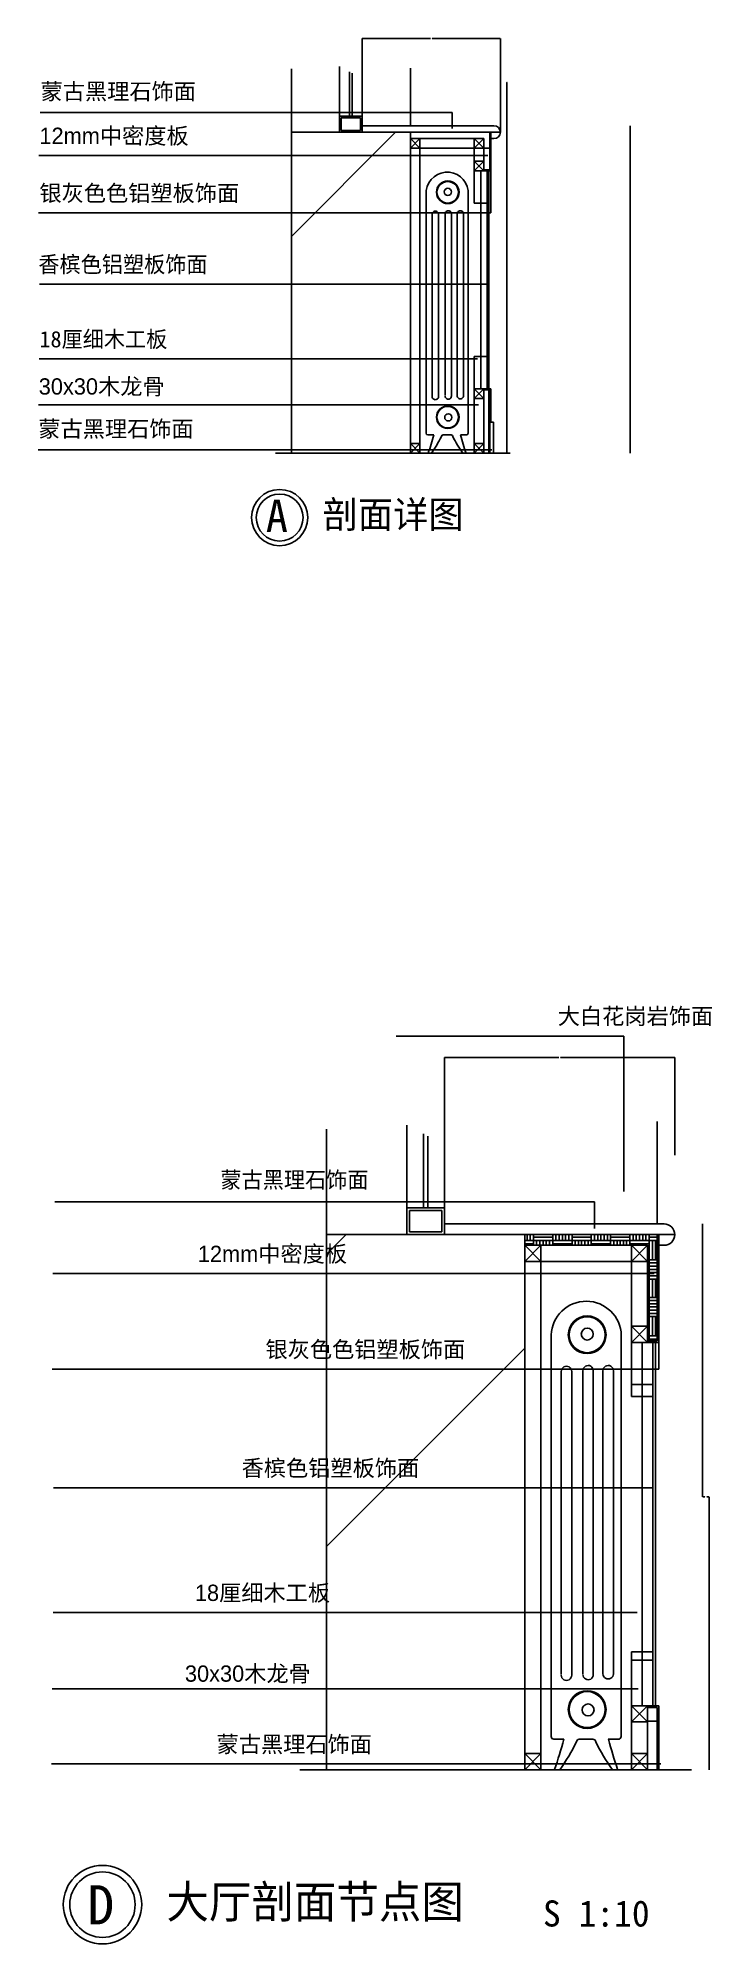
# Model space of a CAD drawing. Header units: metres. Extents: x 287080 to 288322, y 1846 to 5357.
import ezdxf

# ---------------------------------------------------------------- set-up
doc = ezdxf.new("R2010")
doc.units = ezdxf.units.M
for name, color, linetype in [('10', 8, 'Continuous'), ('11', 3, 'Continuous'), ('17', 1, 'Continuous'), ('20', 1, 'Continuous'), ('3', 2, 'Continuous'), ('7', 7, 'Continuous'), ('8', 7, 'Continuous')]:
    doc.layers.add(name, color=color, linetype=linetype)
doc.dimstyles.get("Standard").update_dxf_attribs({"dimtxt": 2.5, "dimasz": 2.5, "dimexe": 1.25, "dimexo": 0.625, "dimtad": 1, "dimcen": 2.5, "dimazin": 3, "dimtfac": 1, "dimtmove": 0, "dimatfit": 3})

# ---------------------------------------------------------------- blocks, each defined once
blk = doc.blocks.new('HY-4')
at = {"layer": '20'}
for points in [[(-5, 0, -1), (5, 0, -1)], [(-5, 0, 1), (5, 0, 1)]]:
    blk.add_lwpolyline(points, format="xyb", dxfattribs=at)
blk.add_circle((0, 0), 6, dxfattribs=at)
blk.add_circle((0, 0), 6, dxfattribs=at)
blk = doc.blocks.new('_CLOSEDFILLED')
at = {"color": 0, "linetype": 'BYBLOCK'}
blk.add_solid([(-1, 0), (0, 0), (-1, 0)], dxfattribs=at)
blk = doc.blocks.new('*D1')
for p, q in [((288304.84, 3172.69), (288304.84, 2669.91)), ((288305.09, 2669.91), (288308.77, 2669.91)), ((288312.77, 2669.91), (288316.45, 2669.91)), ((288316.7, 2167.14), (288316.7, 2669.91))]:
    blk.add_line(p, q)
at = {"layer": 'Defpoints'}
for p in [(288304.84, 3172.69), (288304.84, 2669.91), (288316.7, 2167.14)]:
    blk.add_point(p, dxfattribs=at)
at = {"layer": '7', "xscale": 0.25, "yscale": 0.25, "rotation": 180}
blk.add_blockref('_CLOSEDFILLED', (288304.84, 2669.91), dxfattribs=at)
at = {"layer": '7', "xscale": 0.25, "yscale": 0.25}
blk.add_blockref('_CLOSEDFILLED', (288316.7, 2669.91), dxfattribs=at)
at = {"layer": '7', "insert": (288310.77, 2669.91), "char_height": 1, "attachment_point": 5}
blk.add_mtext('1000', dxfattribs=at)
blk = doc.blocks.new('*D2')
for p, q in [((287828.97, 3320.25), (287828.97, 3479.24)), ((287829.22, 3479.24), (288039.805, 3479.24)), ((288042.805, 3479.24), (288253.39, 3479.24)), ((288253.64, 3299.53), (288253.64, 3479.24))]:
    blk.add_line(p, q)
at = {"layer": 'Defpoints'}
for p in [(287828.97, 3479.24), (287828.97, 3320.25), (288253.64, 3299.53)]:
    blk.add_point(p, dxfattribs=at)
at = {"layer": '7', "xscale": 0.25, "yscale": 0.25, "rotation": 180}
blk.add_blockref('_CLOSEDFILLED', (287828.97, 3479.24), dxfattribs=at)
at = {"layer": '7', "xscale": 0.25, "yscale": 0.25}
blk.add_blockref('_CLOSEDFILLED', (288253.64, 3479.24), dxfattribs=at)
at = {"layer": '7', "insert": (288041.305, 3479.24), "char_height": 1, "attachment_point": 5}
blk.add_mtext('450', dxfattribs=at)
blk = doc.blocks.new('*D3')
for p, q in [((288171.4, 5195.81), (288171.4, 4894.14)), ((288171.15, 4894.14), (288170.9, 4894.14)), ((288171.4, 4592.48), (288171.4, 4894.14)), ((288171.4, 4894.14), (288171.4, 4894.14)), ((288171.65, 4894.14), (288171.9, 4894.14))]:
    blk.add_line(p, q)
at = {"layer": 'Defpoints'}
for p in [(288171.4, 5195.81), (288171.4, 4894.14), (288171.4, 4592.48)]:
    blk.add_point(p, dxfattribs=at)
at = {"layer": '7', "xscale": 0.25, "yscale": 0.25}
blk.add_blockref('_CLOSEDFILLED', (288171.4, 4894.14), dxfattribs=at)
at = {"layer": '7', "xscale": 0.25, "yscale": 0.25, "rotation": 180}
blk.add_blockref('_CLOSEDFILLED', (288171.4, 4894.14), dxfattribs=at)
at = {"layer": '7', "insert": (288171.4, 4895.265), "char_height": 1, "attachment_point": 5}
blk.add_mtext('900', dxfattribs=at)
blk = doc.blocks.new('*D4')
for p, q in [((287943.86, 5112.85), (287943.86, 4911.92)), ((287943.61, 4911.92), (287943.36, 4911.92)), ((287943.86, 4711), (287943.86, 4911.92)), ((287943.86, 4911.92), (287943.86, 4911.92)), ((287944.11, 4911.92), (287944.36, 4911.92))]:
    blk.add_line(p, q)
at = {"layer": 'Defpoints'}
for p in [(287943.86, 5112.85), (287943.86, 4911.92), (287943.86, 4711)]:
    blk.add_point(p, dxfattribs=at)
at = {"layer": '7', "xscale": 0.25, "yscale": 0.25}
blk.add_blockref('_CLOSEDFILLED', (287943.86, 4911.92), dxfattribs=at)
at = {"layer": '7', "xscale": 0.25, "yscale": 0.25, "rotation": 180}
blk.add_blockref('_CLOSEDFILLED', (287943.86, 4911.92), dxfattribs=at)
at = {"layer": '7', "insert": (287943.86, 4913.045), "char_height": 1, "attachment_point": 5}
blk.add_mtext('610', dxfattribs=at)
blk = doc.blocks.new('*D5')
for p, q in [((287943.86, 4711), (287943.86, 4681.07)), ((287943.61, 4681.07), (287943.36, 4681.07)), ((287943.86, 4651.14), (287943.86, 4681.07)), ((287943.86, 4681.07), (287943.86, 4681.07)), ((287944.11, 4681.07), (287944.36, 4681.07))]:
    blk.add_line(p, q)
at = {"layer": 'Defpoints'}
for p in [(287943.86, 4711), (287943.86, 4681.07), (287943.86, 4651.14)]:
    blk.add_point(p, dxfattribs=at)
at = {"layer": '7', "xscale": 0.25, "yscale": 0.25}
blk.add_blockref('_CLOSEDFILLED', (287943.86, 4681.07), dxfattribs=at)
at = {"layer": '7', "xscale": 0.25, "yscale": 0.25, "rotation": 180}
blk.add_blockref('_CLOSEDFILLED', (287943.86, 4681.07), dxfattribs=at)
at = {"layer": '7', "insert": (287943.86, 4682.195), "char_height": 1, "attachment_point": 5}
blk.add_mtext('50', dxfattribs=at)
blk = doc.blocks.new('*D6')
for p, q in [((287943.86, 4651.14), (287943.86, 4611.51)), ((287943.61, 4611.51), (287943.36, 4611.51)), ((287943.86, 4592.48), (287943.86, 4611.51)), ((287943.86, 4611.51), (287943.86, 4611.51)), ((287944.11, 4611.51), (287944.36, 4611.51))]:
    blk.add_line(p, q)
at = {"layer": 'Defpoints'}
for p in [(287943.86, 4651.14), (287943.86, 4611.51), (287943.86, 4592.48)]:
    blk.add_point(p, dxfattribs=at)
at = {"layer": '7', "xscale": 0.25, "yscale": 0.25}
blk.add_blockref('_CLOSEDFILLED', (287943.86, 4611.51), dxfattribs=at)
at = {"layer": '7', "xscale": 0.25, "yscale": 0.25, "rotation": 180}
blk.add_blockref('_CLOSEDFILLED', (287943.86, 4611.51), dxfattribs=at)
at = {"layer": '7', "insert": (287943.86, 4612.635), "char_height": 1, "attachment_point": 5}
blk.add_mtext('100', dxfattribs=at)
blk = doc.blocks.new('*D7')
for p, q in [((287943.61, 5275.21), (287943.36, 5275.21)), ((287943.86, 5172.11), (287943.86, 5275.21)), ((287943.86, 5195.81), (287943.86, 5275.21)), ((287943.86, 5275.21), (287943.86, 5275.21)), ((287944.11, 5275.21), (287944.36, 5275.21))]:
    blk.add_line(p, q)
at = {"layer": 'Defpoints'}
for p in [(287943.86, 5275.21), (287943.86, 5195.81), (287943.86, 5172.11)]:
    blk.add_point(p, dxfattribs=at)
at = {"layer": '7', "xscale": 0.25, "yscale": 0.25}
blk.add_blockref('_CLOSEDFILLED', (287943.86, 5275.21), dxfattribs=at)
at = {"layer": '7', "xscale": 0.25, "yscale": 0.25, "rotation": 180}
blk.add_blockref('_CLOSEDFILLED', (287943.86, 5275.21), dxfattribs=at)
at = {"layer": '7', "insert": (287943.86, 5276.335), "char_height": 1, "attachment_point": 5}
blk.add_mtext('40', dxfattribs=at)
blk = doc.blocks.new('*D8')
for p, q in [((287943.86, 5172.11), (287943.86, 5112.33)), ((287943.61, 5112.33), (287943.36, 5112.33)), ((287943.86, 5112.85), (287943.86, 5112.33)), ((287943.86, 5112.33), (287943.86, 5112.33)), ((287944.11, 5112.33), (287944.36, 5112.33))]:
    blk.add_line(p, q)
at = {"layer": 'Defpoints'}
for p in [(287943.86, 5172.11), (287943.86, 5112.85), (287943.86, 5112.33)]:
    blk.add_point(p, dxfattribs=at)
at = {"layer": '7', "xscale": 0.25, "yscale": 0.25}
blk.add_blockref('_CLOSEDFILLED', (287943.86, 5112.33), dxfattribs=at)
at = {"layer": '7', "xscale": 0.25, "yscale": 0.25, "rotation": 180}
blk.add_blockref('_CLOSEDFILLED', (287943.86, 5112.33), dxfattribs=at)
at = {"layer": '7', "insert": (287943.86, 5113.455), "char_height": 1, "attachment_point": 5}
blk.add_mtext('100', dxfattribs=at)
blk = doc.blocks.new('*D9')
for p, q in [((287677.18, 5195.81), (287677.18, 5356.62)), ((287677.43, 5356.62), (287803.085, 5356.62)), ((287806.085, 5356.62), (287931.74, 5356.62)), ((287931.99, 5183.38), (287931.99, 5356.62))]:
    blk.add_line(p, q)
at = {"layer": 'Defpoints'}
for p in [(287677.18, 5356.62), (287677.18, 5195.81), (287931.99, 5183.38)]:
    blk.add_point(p, dxfattribs=at)
at = {"layer": '7', "xscale": 0.25, "yscale": 0.25, "rotation": 180}
blk.add_blockref('_CLOSEDFILLED', (287677.18, 5356.62), dxfattribs=at)
at = {"layer": '7', "xscale": 0.25, "yscale": 0.25}
blk.add_blockref('_CLOSEDFILLED', (287931.99, 5356.62), dxfattribs=at)
at = {"layer": '7', "insert": (287804.585, 5356.62), "char_height": 1, "attachment_point": 5}
blk.add_mtext('450', dxfattribs=at)

msp = doc.modelspace()

# ---------------------------------------------------------------- hatches: boundary and pattern name
at = {"layer": '10'}
h = msp.add_hatch(dxfattribs=at)
h.set_pattern_fill('ANSI32', scale=72)
h.paths.add_polyline_path([(287546.81, 4592.48), (287766.07, 4592.48), (287766.07, 5183.96), (287546.81, 5183.96)])
h = msp.add_hatch(dxfattribs=at)
h.set_pattern_fill('AR-PARQ1', scale=1.78)
h.paths.add_polyline_path([(287766.07, 5172.11), (287901.78, 5172.11), (287901.78, 5114.63), (287912.44, 5114.63), (287912.44, 5183.96), (287766.07, 5183.96)])
h = msp.add_hatch(dxfattribs=at)
h.set_pattern_fill('AR-PARQ1', scale=2)
h.paths.add_polyline_path([(287907.7, 5112.85), (287901.78, 5112.85), (287895.85, 5112.85), (287895.85, 5053.18), (287907.7, 5053.18)])
h.paths.add_polyline_path([(287884, 5053.18), (287895.85, 5053.18), (287895.85, 5112.85), (287884, 5112.85)])
h = msp.add_hatch(dxfattribs=at)
h.set_pattern_fill('AR-PARQ1', scale=2)
h.paths.add_polyline_path([(287884, 4711), (287895.85, 4711), (287895.85, 4721.66), (287895.85, 4770.66), (287884, 4770.66)])
h.paths.add_polyline_path([(287895.85, 4711), (287901.78, 4711), (287907.7, 4711), (287907.7, 4721.66), (287907.7, 4770.66), (287895.85, 4770.66)])
h = msp.add_hatch(dxfattribs=at)
h.set_pattern_fill('AR-PARQ1', scale=1.78)
h.paths.add_polyline_path([(287912.44, 4709.22), (287901.78, 4709.22), (287901.78, 4592.48), (287912.44, 4592.48)])
h = msp.add_hatch(dxfattribs=at)
h.set_pattern_fill('ANSI32', scale=120)
h.paths.add_polyline_path([(287611.68, 2167.14), (287977.12, 2167.14), (287977.12, 3152.94), (287611.68, 3152.94)])
h = msp.add_hatch(dxfattribs=at)
h.set_pattern_fill('AR-PARQ1', scale=3.33)
h.paths.add_polyline_path([(288213.17, 2954.42), (288203.29, 2954.42), (288193.41, 2954.42), (288193.41, 2854.98), (288213.17, 2854.98)])
h.paths.add_polyline_path([(288173.66, 2854.98), (288193.41, 2854.98), (288193.41, 2954.42), (288173.66, 2954.42)])
h = msp.add_hatch(dxfattribs=at)
h.set_pattern_fill('AR-PARQ1', scale=3.33)
h.paths.add_polyline_path([(288173.66, 2284.67), (288193.41, 2284.67), (288193.41, 2302.44), (288193.41, 2384.11), (288173.66, 2384.11)])
h.paths.add_polyline_path([(288193.41, 2284.67), (288203.29, 2284.67), (288213.17, 2284.67), (288213.17, 2302.44), (288213.17, 2384.11), (288193.41, 2384.11)])
h = msp.add_hatch(dxfattribs=at)
h.set_pattern_fill('AR-PARQ1', scale=2.96)
h.paths.add_polyline_path([(288221.07, 2281.7), (288203.29, 2281.7), (288203.29, 2167.14), (288221.07, 2167.14)])

# ---------------------------------------------------------------- linework, layer by layer
for p, q in [((287766.07, 4592.48), (287766.07, 5183.96)), ((287912.44, 5114.63), (287912.44, 5183.96)), ((287920.15, 5172.11), (287914.22, 5172.11)), ((287901.78, 5114.63), (287912.44, 5114.63)), ((287912.44, 4709.22), (287901.78, 4709.22)), ((287912.44, 4592.48), (287912.44, 4709.22)), ((287783.85, 4610.25), (287766.07, 4610.25)), ((287783.85, 4592.48), (287766.07, 4592.48)), ((287977.12, 2167.14), (287977.12, 3152.94)), ((288233.91, 3133.19), (288224.03, 3133.19)), ((288006.75, 2167.14), (287977.12, 2167.14))]:
    msp.add_line(p, q)
for p, q in [((287795.22, 5069.16), (287795.22, 4629.31)), ((287872.62, 5076.33), (287872.52, 4629.31)), ((287806.41, 5032.56), (287806.41, 4697.77)), ((287817.91, 5032.72), (287817.91, 4696.81)), ((287830.33, 5033.41), (287830.33, 4698.63)), ((287841.83, 5033.58), (287841.83, 4697.66)), ((287852.53, 5033.41), (287852.53, 4698.63)), ((287864.03, 5033.58), (287864.03, 4697.66)), ((287809.3, 4626.2), (287798.33, 4626.2)), ((287841.41, 4626.2), (287826.33, 4626.2)), ((287869.41, 4626.2), (287858.45, 4626.2)), ((287977.12, 3142.16), (287993.03, 3142.16)), ((287977.12, 3136.23), (287993.03, 3136.23)), ((287981.18, 3142.16), (287981.18, 3152.94)), ((287987.1, 3142.16), (287987.1, 3152.94)), ((287993.03, 3142.16), (287993.03, 3152.94)), ((287993.03, 3148.08), (288028.58, 3148.08)), ((287993.03, 3142.16), (288028.58, 3142.16)), ((287993.03, 3133.19), (287993.03, 3142.16)), ((287998.95, 3133.19), (287998.95, 3142.16)), ((288004.88, 3133.19), (288004.88, 3142.16)), ((288010.8, 3133.19), (288010.8, 3142.16)), ((288016.73, 3133.19), (288016.73, 3142.16)), ((288022.66, 3133.19), (288022.66, 3142.16)), ((288028.58, 3142.16), (288028.58, 3152.94)), ((288028.58, 3133.19), (288028.58, 3142.16)), ((288028.58, 3142.16), (288064.14, 3142.16)), ((288028.58, 3136.23), (288064.14, 3136.23)), ((288034.51, 3142.16), (288034.51, 3152.94)), ((288040.43, 3142.16), (288040.43, 3152.94)), ((288046.36, 3142.16), (288046.36, 3152.94)), ((288052.29, 3142.16), (288052.29, 3152.94)), ((288058.21, 3142.16), (288058.21, 3152.94)), ((288064.14, 3142.16), (288064.14, 3152.94)), ((288064.14, 3148.08), (288099.69, 3148.08)), ((288064.14, 3133.19), (288064.14, 3142.16)), ((288064.14, 3142.16), (288099.69, 3142.16)), ((288070.06, 3133.19), (288070.06, 3142.16)), ((288075.99, 3133.19), (288075.99, 3142.16)), ((288081.92, 3133.19), (288081.92, 3142.16)), ((288087.84, 3133.19), (288087.84, 3142.16)), ((288093.77, 3133.19), (288093.77, 3142.16)), ((288099.69, 3142.16), (288099.69, 3152.94)), ((288099.69, 3133.19), (288099.69, 3142.16)), ((288099.69, 3142.16), (288135.25, 3142.16)), ((288099.69, 3136.23), (288135.25, 3136.23)), ((288105.62, 3142.16), (288105.62, 3152.94)), ((288111.55, 3142.16), (288111.55, 3152.94)), ((288117.47, 3142.16), (288117.47, 3152.94)), ((288123.4, 3142.16), (288123.4, 3152.94)), ((288129.32, 3142.16), (288129.32, 3152.94)), ((288135.25, 3142.16), (288135.25, 3152.94)), ((288135.25, 3148.08), (288170.8, 3148.08)), ((288135.25, 3133.19), (288135.25, 3142.16)), ((288135.25, 3142.16), (288170.8, 3142.16)), ((288141.18, 3133.19), (288141.18, 3142.16)), ((288147.1, 3133.19), (288147.1, 3142.16)), ((288153.03, 3133.19), (288153.03, 3142.16)), ((288158.95, 3133.19), (288158.95, 3142.16)), ((288164.88, 3133.19), (288164.88, 3142.16)), ((288170.8, 3142.16), (288170.8, 3152.94)), ((288170.8, 3133.19), (288170.8, 3142.16)), ((288170.8, 3142.16), (288206.36, 3142.16)), ((288170.8, 3136.23), (288206.36, 3136.23)), ((288176.73, 3142.16), (288176.73, 3152.94)), ((288182.66, 3142.16), (288182.66, 3152.94)), ((288188.58, 3142.16), (288188.58, 3152.94)), ((288194.51, 3142.16), (288194.51, 3152.94)), ((288200.43, 3142.16), (288200.43, 3152.94)), ((288203.29, 3130.3), (288206.36, 3130.3)), ((288206.36, 3142.16), (288206.36, 3152.94)), ((288206.36, 3148.08), (288221.07, 3148.08)), ((288206.36, 3106.6), (288206.36, 3142.16)), ((288206.36, 3142.16), (288221.07, 3142.16)), ((288212.29, 3106.6), (288212.29, 3142.16)), ((288218.21, 3106.6), (288218.21, 3142.16)), ((288203.29, 3124.38), (288206.36, 3124.38)), ((288203.29, 3118.45), (288206.36, 3118.45)), ((288203.29, 3112.53), (288206.36, 3112.53)), ((288203.29, 3106.6), (288206.36, 3106.6)), ((288206.36, 3071.05), (288206.36, 3106.6)), ((288206.36, 3106.6), (288221.07, 3106.6)), ((288206.36, 3100.68), (288221.07, 3100.68)), ((288206.36, 3094.75), (288221.07, 3094.75)), ((288203.29, 3071.05), (288206.36, 3071.05)), ((288203.29, 3065.12), (288206.36, 3065.12)), ((288203.29, 3059.19), (288206.36, 3059.19)), ((288206.36, 3088.82), (288221.07, 3088.82)), ((288206.36, 3082.9), (288221.07, 3082.9)), ((288206.36, 3076.97), (288221.07, 3076.97)), ((288206.36, 3037.38), (288206.36, 3071.05)), ((288206.36, 3071.05), (288221.07, 3071.05)), ((288212.29, 3037.38), (288212.29, 3071.05)), ((288218.21, 3037.38), (288218.21, 3071.05)), ((288203.29, 3053.27), (288206.36, 3053.27)), ((288203.29, 3047.34), (288206.36, 3047.34)), ((288203.29, 3041.42), (288206.36, 3041.42)), ((288203.29, 3037.38), (288206.36, 3037.38)), ((288206.36, 3037.38), (288221.07, 3037.38)), ((288206.36, 3037.38), (288206.36, 3001.83)), ((288206.36, 3031.46), (288221.07, 3031.46)), ((288206.36, 3025.53), (288221.07, 3025.53)), ((288206.36, 3019.61), (288221.07, 3019.61)), ((288203.29, 3001.83), (288206.36, 3001.83)), ((288203.29, 2995.9), (288206.36, 2995.9)), ((288203.29, 2989.98), (288206.36, 2989.98)), ((288206.36, 3013.68), (288221.07, 3013.68)), ((288206.36, 3007.75), (288221.07, 3007.75)), ((288206.36, 3001.83), (288221.07, 3001.83)), ((288206.36, 3001.83), (288206.36, 2966.27)), ((288212.29, 3001.83), (288212.29, 2966.27)), ((288218.21, 3001.83), (288218.21, 2966.27)), ((288025.69, 2961.61), (288025.69, 2228.53)), ((288154.7, 2973.55), (288154.53, 2228.53)), ((288203.29, 2984.05), (288206.36, 2984.05)), ((288203.29, 2978.12), (288206.36, 2978.12)), ((288203.29, 2972.2), (288206.36, 2972.2)), ((288203.29, 2966.27), (288221.07, 2966.27)), ((288206.36, 2957.38), (288206.36, 2966.27)), ((288206.36, 2960.35), (288221.07, 2960.35)), ((288044.34, 2900.61), (288044.34, 2342.63)), ((288063.51, 2900.88), (288063.51, 2341.02)), ((288084.2, 2902.03), (288084.2, 2344.05)), ((288103.37, 2902.3), (288103.37, 2342.44)), ((288121.22, 2902.03), (288121.22, 2344.05)), ((288140.38, 2902.3), (288140.38, 2342.44)), ((288049.16, 2223.34), (288030.88, 2223.34)), ((288102.68, 2223.34), (288077.55, 2223.34)), ((288149.35, 2223.34), (288131.07, 2223.34))]:
    msp.add_line(p, q, dxfattribs=at)
for centre, radius in [((287835.04, 5073.26), 20.86), ((287835.04, 5073.26), 19.83), ((287835.13, 5073.99), 6.61), ((287835.04, 4658.95), 20.86), ((287835.04, 4658.95), 19.83), ((287836.03, 4658.55), 6.61), ((288092.06, 2968.44), 34.77), ((288092.06, 2968.44), 33.04), ((288092.22, 2969.66), 11.01), ((288092.06, 2277.93), 34.77), ((288092.06, 2277.93), 33.04), ((288093.72, 2277.26), 11.01)]:
    msp.add_circle(centre, radius, dxfattribs=at)
for centre, radius, start, end in [((287834.05, 5071.37), 38.89, 7.32, 183.26), ((287812.16, 5032.68), 5.75, 359.58, 181.21), ((287836.07, 5033.54), 5.75, 359.58, 181.21), ((287858.28, 5033.54), 5.75, 359.58, 181.21), ((287812.16, 4696.85), 5.75, 178.79, 0.42), ((287836.07, 4697.7), 5.75, 178.79, 0.42), ((287858.28, 4698.51), 5.75, 178.79, 0.42), ((287798.33, 4629.31), 3.11, 180, 270), ((286912.82, 4880.3), 931.8, 342.01, 344.17), ((287627.95, 4719.13), 217.52, 324.39, 333.87), ((287826.33, 4623.09), 3.11, 90, 175.84), ((287841.41, 4623.09), 3.11, 4.16, 90), ((288039.79, 4719.13), 217.52, 206.13, 215.61), ((288754.93, 4880.3), 931.8, 195.83, 197.99), ((287869.61, 4629.12), 2.92, 266.18, 3.81), ((288090.41, 2965.29), 64.82, 7.32, 183.26), ((288053.92, 2900.81), 9.58, 359.58, 181.21), ((288093.79, 2902.23), 9.58, 359.58, 181.21), ((288130.8, 2902.23), 9.58, 359.58, 181.21), ((288053.92, 2341.09), 9.58, 178.79, 0.42), ((288093.79, 2342.51), 9.58, 178.79, 0.42), ((288130.8, 2343.85), 9.58, 178.79, 0.42), ((288030.88, 2228.53), 5.19, 180, 270), ((286555.02, 2646.85), 1552.99, 342.01, 344.17), ((287746.91, 2378.22), 362.53, 324.39, 333.87), ((288077.55, 2218.16), 5.19, 90, 175.84), ((288102.68, 2218.16), 5.19, 4.16, 90), ((288433.31, 2378.22), 362.53, 206.13, 215.61), ((289625.2, 2646.85), 1552.99, 195.83, 197.99), ((288149.67, 2228.21), 4.87, 266.18, 3.81)]:
    msp.add_arc(centre, radius, start, end, dxfattribs=at)
at = {"layer": '11'}
for p, q in [((287635.7, 5183.96), (287635.7, 5305.07)), ((287766.07, 5195.81), (287766.07, 5302.2)), ((287546.81, 4592.48), (287546.81, 5300.58)), ((287677.18, 5183.96), (287677.18, 5284.97)), ((287932, 5183.96), (287546.81, 5183.96)), ((287920.15, 5195.81), (287677.18, 5195.81)), ((287901.78, 5172.11), (287766.07, 5172.11)), ((287783.85, 4592.48), (287783.85, 5172.11)), ((287884, 5112.85), (287884, 5172.11)), ((287901.78, 5112.85), (287901.78, 5172.11)), ((287901.78, 5154.33), (287766.07, 5154.33)), ((287884, 5130.63), (287901.78, 5130.63)), ((287884, 5053.18), (287884, 5113.08)), ((287884, 5112.85), (287901.78, 5112.85)), ((287895.85, 5053.18), (287895.85, 5113.08)), ((287895.85, 5102.18), (287895.85, 5112.85)), ((287907.7, 5053.18), (287907.7, 5112.85)), ((287895.85, 5053.18), (287884, 5053.18)), ((287907.7, 5053.18), (287895.85, 5053.18)), ((287895.85, 4770.66), (287884, 4770.66)), ((287884, 4770.66), (287884, 4710.76)), ((287895.85, 4770.66), (287907.7, 4770.66)), ((287895.85, 4770.66), (287895.85, 4710.76)), ((287895.85, 4770.66), (287895.85, 4710.76)), ((287907.7, 4770.66), (287907.7, 4710.76)), ((287884, 4721.66), (287884, 4710.76)), ((287884, 4592.48), (287884, 4711)), ((287901.78, 4711), (287884, 4711)), ((287895.85, 4721.66), (287895.85, 4711)), ((287895.85, 4721.66), (287895.85, 4710.76)), ((287895.85, 4721.66), (287895.85, 4710.76)), ((287895.85, 4721.66), (287895.85, 4711)), ((287901.78, 4592.48), (287901.78, 4711)), ((287901.78, 4709.81), (287901.78, 4703.88)), ((287907.7, 4721.66), (287907.7, 4711)), ((287907.7, 4721.66), (287907.7, 4710.76)), ((287901.78, 4693.22), (287884, 4693.22)), ((287901.78, 4610.25), (287884, 4610.25)), ((287901.78, 4592.48), (287884, 4592.48)), ((287611.68, 2167.14), (287611.68, 3347.31)), ((287759.83, 3152.94), (287759.83, 3354.78)), ((288221.07, 3172.69), (288221.07, 3361.3)), ((287828.97, 3152.94), (287828.97, 3321.29)), ((288233.91, 3172.69), (287828.97, 3172.69)), ((288253.66, 3152.94), (287611.68, 3152.94)), ((288203.29, 3133.19), (287977.12, 3133.19)), ((288006.75, 2167.14), (288006.75, 3133.19)), ((288173.66, 2954.42), (288173.66, 3133.19)), ((288203.29, 2954.42), (288203.29, 3133.19)), ((288203.29, 3103.56), (287977.12, 3103.56)), ((288173.66, 2984.05), (288203.29, 2984.05)), ((288173.66, 2854.98), (288173.66, 2954.81)), ((288173.66, 2954.42), (288203.29, 2954.42)), ((288193.41, 2854.98), (288193.41, 2954.81)), ((288193.41, 2936.64), (288193.41, 2954.42)), ((288213.17, 2854.98), (288213.17, 2954.42)), ((288193.41, 2854.98), (288173.66, 2854.98)), ((288213.17, 2854.98), (288193.41, 2854.98)), ((288193.41, 2384.11), (288173.66, 2384.11)), ((288173.66, 2384.11), (288173.66, 2284.28)), ((288193.41, 2384.11), (288213.17, 2384.11)), ((288193.41, 2384.11), (288193.41, 2284.28)), ((288193.41, 2384.11), (288193.41, 2284.28)), ((288213.17, 2384.11), (288213.17, 2284.28)), ((288173.66, 2302.44), (288173.66, 2284.28)), ((288203.29, 2284.67), (288173.66, 2284.67)), ((288173.66, 2167.14), (288173.66, 2284.67)), ((288193.41, 2302.44), (288193.41, 2284.67)), ((288193.41, 2302.44), (288193.41, 2284.28)), ((288193.41, 2302.44), (288193.41, 2284.28)), ((288193.41, 2302.44), (288193.41, 2284.67)), ((288203.29, 2167.14), (288203.29, 2284.67)), ((288203.29, 2282.69), (288203.29, 2272.81)), ((288213.17, 2302.44), (288213.17, 2284.28)), ((288213.17, 2302.44), (288213.17, 2284.67)), ((288203.29, 2255.04), (288173.66, 2255.04)), ((288221.07, 2281.7), (288203.29, 2281.7)), ((288221.07, 2167.14), (288221.07, 2281.7)), ((288006.75, 2196.77), (287977.12, 2196.77)), ((288203.29, 2196.77), (288173.66, 2196.77)), ((288203.29, 2167.14), (288173.66, 2167.14))]:
    msp.add_line(p, q, dxfattribs=at)
for centre, radius in [((287920.15, 5183.96), 11.85), ((288233.91, 3152.94), 19.75)]:
    msp.add_arc(centre, radius, 270, 90, dxfattribs=at)
at = {"layer": '17'}
for p, q in [((288221.07, 2957.38), (288221.07, 3152.94)), ((288203.29, 2957.38), (288221.07, 2957.38))]:
    msp.add_line(p, q, dxfattribs=at)
at = {"layer": '20'}
for p, q in [((287654.07, 5213.59), (287654.07, 5295.2)), ((287658.81, 5213.59), (287658.81, 5292.62)), ((287677.18, 5213.59), (287635.7, 5213.59)), ((287674.22, 5210.63), (287638.67, 5210.63)), ((287638.67, 5186.92), (287638.67, 5210.63)), ((287674.22, 5186.92), (287674.22, 5210.63)), ((287674.22, 5186.92), (287638.67, 5186.92)), ((287766.07, 5172.11), (287783.85, 5154.33)), ((287766.07, 5154.33), (287783.85, 5172.11)), ((287884, 5172.11), (287901.78, 5154.33)), ((287884, 5154.33), (287901.78, 5172.11)), ((287914.22, 5112.85), (287914.22, 5183.96)), ((287884, 5130.63), (287901.78, 5112.85)), ((287884, 5112.85), (287901.78, 5130.63)), ((287901.78, 5112.85), (287914.22, 5112.85)), ((287910.7, 5112.85), (287910.7, 4711)), ((287895.85, 5053.18), (287895.85, 4721.66)), ((287907.7, 5053.18), (287907.7, 4711)), ((287884, 4711), (287901.78, 4693.22)), ((287884, 4693.22), (287901.78, 4711)), ((287901.78, 4711), (287907.7, 4711)), ((287914.22, 4711), (287901.78, 4711)), ((287914.22, 4649.96), (287914.22, 4711)), ((287919.56, 4649.96), (287912.44, 4649.96)), ((287919.56, 4592.48), (287919.56, 4649.96)), ((287766.07, 4610.25), (287783.85, 4592.48)), ((287766.07, 4592.48), (287783.85, 4610.25)), ((287884, 4610.25), (287901.78, 4592.48)), ((287884, 4592.48), (287901.78, 4610.25)), ((287790.45, 3202.32), (287790.45, 3338.34)), ((287798.35, 3202.32), (287798.35, 3334.04)), ((287828.97, 3202.32), (287759.83, 3202.32)), ((287824.03, 3197.38), (287764.77, 3197.38)), ((287764.77, 3157.88), (287764.77, 3197.38)), ((287824.03, 3157.88), (287824.03, 3197.38)), ((287824.03, 3157.88), (287764.77, 3157.88)), ((287977.12, 3103.56), (288006.75, 3133.19)), ((287977.12, 3133.19), (288006.75, 3103.56)), ((288173.66, 3103.56), (288203.29, 3133.19)), ((288173.66, 3133.19), (288203.29, 3103.56)), ((288224.03, 2954.42), (288224.03, 3152.94)), ((288173.66, 2954.42), (288203.29, 2984.05)), ((288173.66, 2984.05), (288203.29, 2954.42)), ((288203.29, 2954.42), (288224.03, 2954.42)), ((288218.17, 2954.42), (288218.17, 2284.67)), ((288193.41, 2854.98), (288193.41, 2302.44)), ((288213.17, 2854.98), (288213.17, 2284.67)), ((288173.66, 2255.04), (288203.29, 2284.67)), ((288173.66, 2284.67), (288203.29, 2255.04)), ((288224.03, 2284.67), (288203.29, 2284.67)), ((288203.29, 2284.67), (288213.17, 2284.67)), ((288224.03, 2167.14), (288224.03, 2284.67)), ((287977.12, 2167.14), (288006.75, 2196.77)), ((287977.12, 2196.77), (288006.75, 2167.14)), ((288173.66, 2167.14), (288203.29, 2196.77)), ((288173.66, 2196.77), (288203.29, 2167.14))]:
    msp.add_line(p, q, dxfattribs=at)
for points in [[(287546.81, 4592.48), (287546.81, 5183.96), (287766.07, 5183.96), (287766.07, 4592.48)], [(287611.68, 2167.14), (287611.68, 3152.94), (287977.12, 3152.94), (287977.12, 2167.14)]]:
    msp.add_lwpolyline(points, dxfattribs=at)
at = {"layer": '3'}
for p, q in [((287950.37, 4592.48), (287517.18, 4592.48)), ((288284.28, 2167.14), (287562.3, 2167.14))]:
    msp.add_line(p, q, dxfattribs=at)

# ---------------------------------------------------------------- block references
at = {"layer": '8'}
for p, xscale, yscale, zscale in [((287525.15, 4473.97), 8.64, 8.64, 8.64), ((287198.5, 1918.53), 12.05, 12.05, 12.05)]:
    msp.add_blockref('HY-4', p, dxfattribs=dict(at, xscale=xscale, yscale=yscale, zscale=zscale))

# ---------------------------------------------------------------- texts
for s, height, p in [('A', 60, (287499.62, 4447.23)), ('剖面详图', 50, (287604.29, 4454.59, -176.76)), ('D', 72.28, (287170.89, 1882.06)), ('大厅剖面节点图', 60.24, (287316.49, 1893.59)), ('S 1:10', 48.19, (288010.57, 1878.18))]:
    msp.add_text(s, height=height).set_placement(p)
at = {"layer": '7', "char_height": 30, "attachment_point": 1}
for s, insert in [('\\f幼圆|b0|i0|c134|p49;大白花岗岩饰面', (288037.85, 3570.34)), ('蒙古黑理石饰面', (287415.91, 3268.9, 112.87)), ('\\f幼圆|b0|i0|c134|p49;12mm中密度板', (287374.25, 3132.49, 112.87)), ('\\f幼圆|b0|i0|c134|p49;银灰色色铝塑板饰面', (287499, 2956.51, 112.87)), ('\\f幼圆|b0|i0|c134|p49;香槟色铝塑板饰面', (287455, 2737.88, 112.87)), ('\\f幼圆|b0|i0|c134|p49;18厘细木工板', (287368.83, 2508.01, 112.87)), ('\\f幼圆|b0|i0|c134|p49;30x30木龙骨', (287350.47, 2359.2, 112.87)), ('\\f幼圆|b0|i0|c134|p49;蒙古黑理石饰面', (287408.9, 2229, 112.87))]:
    msp.add_mtext(s, dxfattribs=dict(at, insert=insert))
at = {"layer": '8', "char_height": 30, "attachment_point": 1}
for s, insert in [('\\f幼圆|b0|i0|c134|p49;蒙古黑理石饰面', (287084.45, 5274.16, 67.72)), ('\\f幼圆|b0|i0|c134|p49;12mm中密度板', (287082.23, 5192.31, 67.72)), ('\\f幼圆|b0|i0|c134|p49;银灰色色铝塑板饰面', (287082.23, 5086.72, 67.72)), ('香槟色铝塑板饰面', (287080.24, 4955.54, 67.72)), ('18厘细木工板', (287082.23, 4817.62, 67.72)), ('\\f幼圆|b0|i0|c134|p49;30x30木龙骨', (287080.98, 4730.54, 67.72)), ('\\f幼圆|b0|i0|c134|p49;蒙古黑理石饰面', (287080.24, 4652.42, 67.72))]:
    msp.add_mtext(s, dxfattribs=dict(at, insert=insert))

# ---------------------------------------------------------------- dimensions: what is measured, and where the dimension line sits
at = {"layer": '7'}
for base, p1, p2, text, picture, middle in [((287677.18, 5356.62), (287677.18, 5195.81), (287931.99, 5183.38), '450', '*D9', (287804.585, 5356.62)), ((287943.86, 5275.21), (287943.86, 5172.11), (287943.86, 5195.81), '40', '*D7', (287943.86, 5276.335)), ((287943.86, 5112.33), (287943.86, 5112.85), (287943.86, 5172.11), '100', '*D8', (287943.86, 5113.455)), ((288171.4, 4894.14), (288171.4, 5195.81), (288171.4, 4592.48), '900', '*D3', (288171.4, 4895.265)), ((287943.86, 4911.92), (287943.86, 4711), (287943.86, 5112.85), '610', '*D4', (287943.86, 4913.045)), ((287943.86, 4681.07), (287943.86, 4651.14), (287943.86, 4711), '50', '*D5', (287943.86, 4682.195)), ((287943.86, 4611.51), (287943.86, 4592.48), (287943.86, 4651.14), '100', '*D6', (287943.86, 4612.635)), ((287828.97, 3479.24), (287828.97, 3320.25), (288253.64, 3299.53), '450', '*D2', (288041.305, 3479.24)), ((288304.84, 2669.91), (288304.84, 3172.69), (288316.7, 2167.14), '1000', '*D1', (288310.77, 2669.91))]:
    dim = msp.add_linear_dim(base=base, p1=p1, p2=p2, text=text, dimstyle='Standard', dxfattribs=at)
    dim.commit()
    dim.dimension.update_dxf_attribs({"geometry": picture, "text_midpoint": middle})

# ---------------------------------------------------------------- leaders
for points in [[(287843.18, 5190.89), (287843.18, 5220.11), (287083.37, 5220.11)], [(288159.64, 3232.6), (288159.64, 3518.44), (287739.74, 3518.44)], [(288105.62, 3164.49), (288105.62, 3213.18), (287110.48, 3213.18)], [(288224.03, 3079.79), (288224.03, 2905.27), (287105.69, 2905.27)], [(288215.58, 3081.25), (287106.79, 3081.25)], [(288214.63, 2686.64), (287108.45, 2686.64)], [(288183.94, 2456.77), (287107.84, 2456.77)], [(288186.05, 2315.85), (287105.76, 2315.85)], [(288227.62, 2177.73), (287104.52, 2177.73)]]:
    msp.add_leader(points, dimstyle='Standard', dxfattribs=at)
at = {"layer": '8'}
for points in [[(287914.22, 5140.07), (287914.22, 5035.36), (287080.5, 5035.36)], [(287909.15, 5140.94), (287081.16, 5140.94)], [(287908.58, 4904.18), (287082.15, 4904.18)], [(287890.17, 4766.26), (287081.78, 4766.26)], [(287891.43, 4681.71), (287080.53, 4681.71)], [(287916.38, 4598.83), (287079.79, 4598.83)]]:
    msp.add_leader(points, dimstyle='Standard', dxfattribs=at)

doc.saveas('drawing.dxf')
